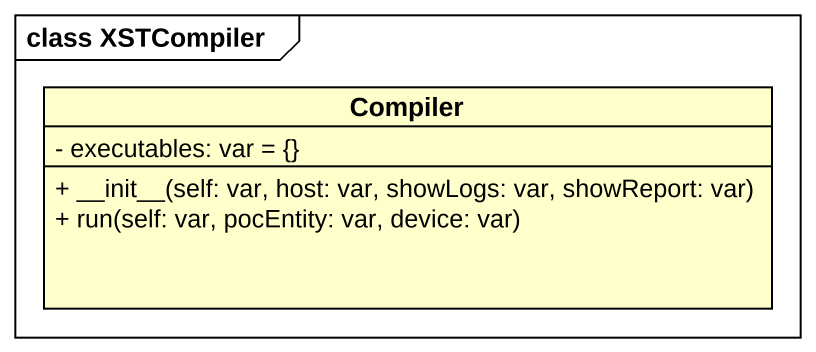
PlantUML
@startuml
mainframe class XSTCompiler
hide circle
hide empty members
skinparam classAttributeIconSize 0
class Compiler {
  - executables: var = {}
  + ~__init~__(self: var, host: var, showLogs: var, showReport: var)
  + run(self: var, pocEntity: var, device: var)
}
@enduml
